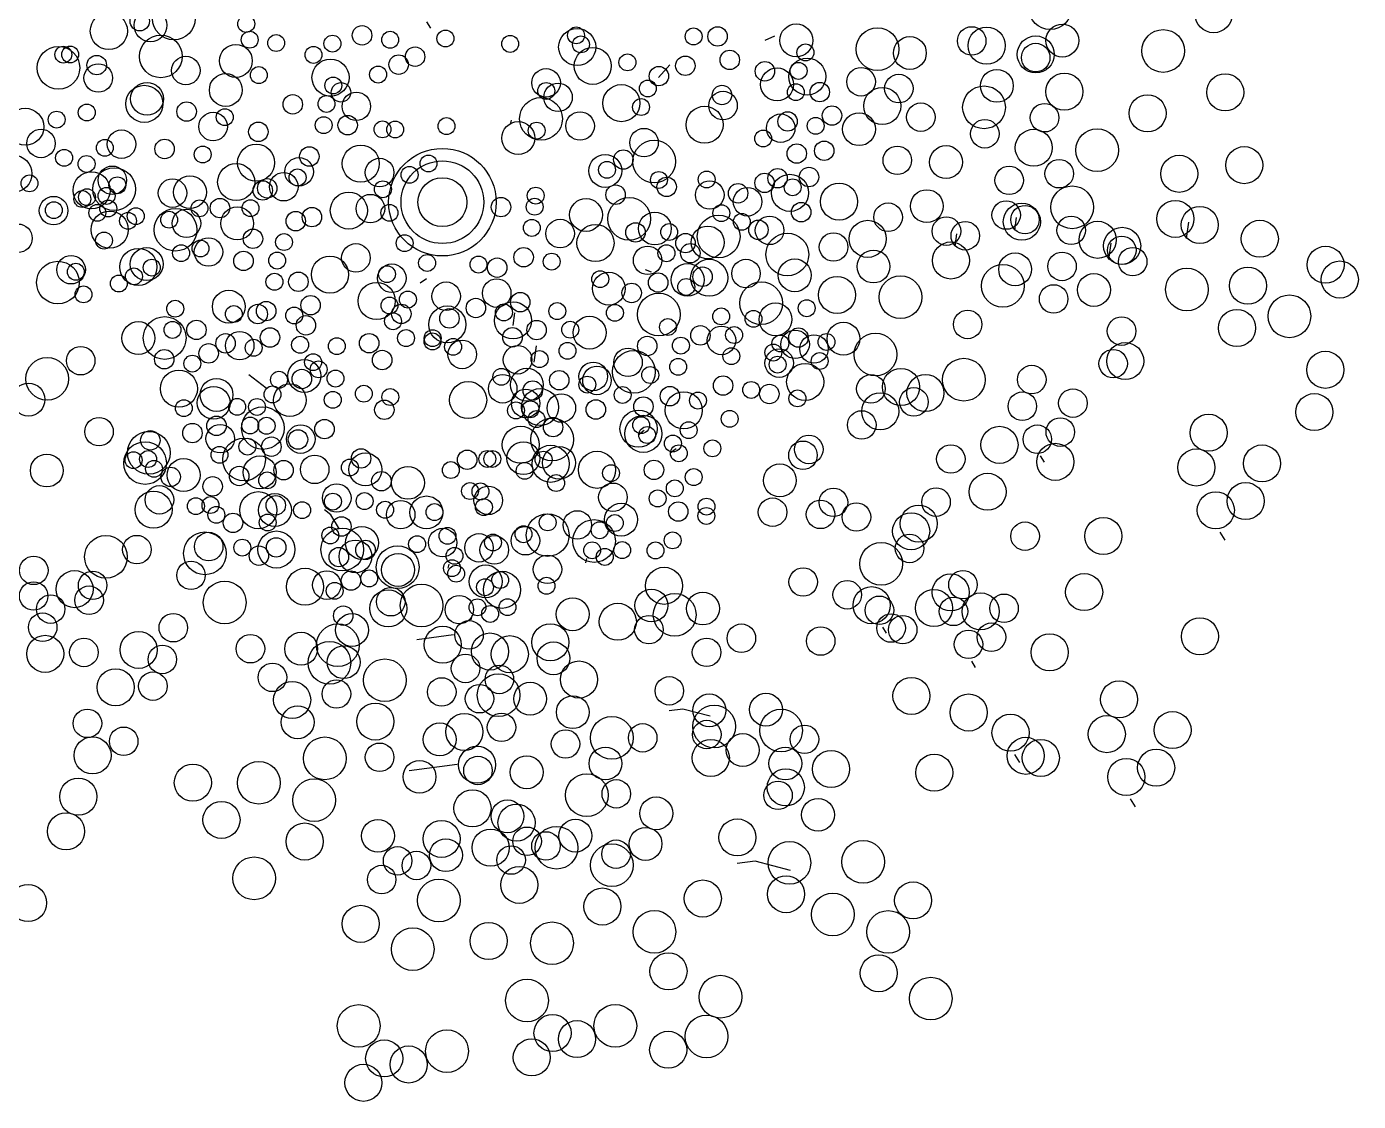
# Model space of a CAD drawing. Header units: millimetres. Extents: x 441156 to 441876, y 4514765 to 4515211.
# Drawn here: x 441563.472 to 441564.579, y 4514833.673 to 4514834.566 of the extents above; entities that cross this region are included whole.
import ezdxf

# ---------------------------------------------------------------- set-up
doc = ezdxf.new("R2010")
doc.units = ezdxf.units.MM
doc.layers.add('01_piscinas', color=254, linetype='Continuous')

msp = doc.modelspace()

# ---------------------------------------------------------------- linework, layer by layer
at = {"layer": '01_piscinas'}
for p, q in [((441563.80478279, 4514834.57021599, 0.00000076), (441563.80798783, 4514834.56497023, 0.00000076)), ((441564.08619839, 4514834.55505335, 0.00000076), (441564.0944137, 4514834.55861492, 0.00000076)), ((441563.99748829, 4514834.52400316, 0.00000076), (441564.0069619, 4514834.53446152, 0.00000076)), ((441564.10649361, 4514834.4953996, 0.00000076), (441564.10803346, 4514834.49479112, 0.00000076)), ((441563.87518907, 4514834.48849409, 0.00000076), (441563.87433522, 4514834.48495822, 0.00000076)), ((441564.29506267, 4514834.40739521, 0.00000076), (441564.29355176, 4514834.39694454, 0.00000076)), ((441564.43819884, 4514834.4035432, 0.00000076), (441564.43623466, 4514834.38995733, 0.00000076)), ((441564.24541472, 4514834.39400865, 0.00000076), (441564.24390381, 4514834.38355797, 0.00000076)), ((441564.3736565, 4514834.38614067, 0.00000076), (441564.37169232, 4514834.37255479, 0.00000076)), ((441563.98659101, 4514834.36440386, 0.00000076), (441563.99151853, 4514834.36245671, 0.00000076)), ((441563.80459858, 4514834.35666015, 0.00000076), (441563.79959378, 4514834.3529197, 0.00000076)), ((441563.87796935, 4514834.32831668, 0.00000076), (441563.87645844, 4514834.31786601, 0.00000076)), ((441563.89597753, 4514834.30074112, 0.00000076), (441563.89401334, 4514834.28715524, 0.00000076)), ((441563.65698629, 4514834.2770001, 0.00000076), (441563.67151201, 4514834.26597767, 0.00000076)), ((441563.985826, 4514834.2304046, 0.00000076), (441563.9808212, 4514834.22666415, 0.00000076)), ((441564.01220005, 4514834.21523261, 0.00000076), (441564.00719524, 4514834.21149215, 0.00000076)), ((441564.31501911, 4514834.20929097, 0.00000076), (441564.31822414, 4514834.20404521, 0.00000076)), ((441564.46414221, 4514834.14600768, 0.00000076), (441564.46830875, 4514834.1391882, 0.00000076)), ((441563.8232387, 4514834.11941879, 0.00000076), (441563.82238486, 4514834.11588293, 0.00000076)), ((441563.93766187, 4514834.12399463, 0.00000076), (441563.93680802, 4514834.12045876, 0.00000076)), ((441563.84236876, 4514834.07659713, 0.00000076), (441563.84151491, 4514834.07306127, 0.00000076)), ((441564.18375041, 4514834.06708592, 0.00000076), (441564.18695544, 4514834.06184017, 0.00000076)), ((441563.79676572, 4514834.05672386, 0.00000076), (441563.82729602, 4514834.06091033, 0.00000076)), ((441564.25778335, 4514834.0387742, 0.00000076), (441564.26098838, 4514834.03352845, 0.00000076)), ((441563.7904128, 4514833.94767044, 0.00000076), (441563.83010219, 4514833.95311285, 0.00000076)), ((441564.2934929, 4514833.96114112, 0.00000076), (441564.29765944, 4514833.95432164, 0.00000076)), ((441564.38973572, 4514833.92433589, 0.00000076), (441564.39390227, 4514833.91751641, 0.00000076))]:
    msp.add_line(p, q, dxfattribs=at)
at = {"layer": '01_piscinas', "elevation": 0.00000076}
for points in [[(441563.73228489, 4514834.14830558), (441563.7253118, 4514834.16026601), (441563.7253118, 4514834.16026601), (441563.71986262, 4514834.16443605)], [(441564.04053963, 4514833.99291518), (441564.01791388, 4514833.9988751), (441564.01791388, 4514833.9988751), (441564.00641881, 4514833.9973465)], [(441564.10731888, 4514833.86471916), (441564.07790542, 4514833.87246705), (441564.07790542, 4514833.87246705), (441564.06296182, 4514833.87047988)]]:
    msp.add_lwpolyline(points, dxfattribs=at)
at = {"layer": '01_piscinas'}
for centre, radius in [((441564.32318488, 4514834.58145676, 0.00000076), 0.01775907), ((441563.59475357, 4514834.57289653, 0.00000076), 0.01775907), ((441564.45916046, 4514834.57651154, 0.00000076), 0.01541533), ((441563.54064625, 4514834.56252853, 0.00000076), 0.01541533), ((441563.56636417, 4514834.57069621, 0.00000076), 0.00808333), ((441563.57526444, 4514834.56730535, 0.00000076), 0.01366082), ((441563.65487277, 4514834.56840375, 0.00000076), 0.00701654), ((441563.65776568, 4514834.55531063, 0.00000076), 0.00701654), ((441563.75115561, 4514834.55893656, 0.00000076), 0.00808333), ((441563.77449139, 4514834.55528046, 0.00000076), 0.00701654), ((441563.82047431, 4514834.55631993, 0.00000076), 0.00701654), ((441563.93000789, 4514834.54920812, 0.00000076), 0.01541533), ((441563.92906924, 4514834.5589156, 0.00000076), 0.00701654), ((441564.0267929, 4514834.55804067, 0.00000076), 0.00701654), ((441564.04671072, 4514834.55802414, 0.00000076), 0.00808333), ((441564.11215976, 4514834.55473741, 0.00000076), 0.01366082), ((441564.17964168, 4514834.5475013, 0.00000076), 0.01775907), ((441564.25799208, 4514834.55427927, 0.00000076), 0.01185795), ((441564.27044521, 4514834.55035529, 0.00000076), 0.01541533), ((441564.33332201, 4514834.55454803, 0.00000076), 0.01366082), ((441564.4172282, 4514834.54593888, 0.00000076), 0.01775907), ((441563.498714, 4514834.53195587, 0.00000076), 0.01775907), ((441563.50283862, 4514834.5429051, 0.00000076), 0.00701654), ((441563.50847051, 4514834.54298966, 0.00000076), 0.00701654), ((441563.58383396, 4514834.54144431, 0.00000076), 0.01775907), ((441563.64625862, 4514834.537667, 0.00000076), 0.01366082), ((441563.67975507, 4514834.55254943, 0.00000076), 0.00701654), ((441563.71076374, 4514834.54265366, 0.00000076), 0.00701654), ((441563.72650332, 4514834.55202523, 0.00000076), 0.00701654), ((441563.79524284, 4514834.54120291, 0.00000076), 0.00808333), ((441563.87426514, 4514834.55179872, 0.00000076), 0.00701654), ((441563.9331368, 4514834.55141121, 0.00000076), 0.00701654), ((441564.11973994, 4514834.54474223, 0.00000076), 0.00701654), ((441564.20659039, 4514834.54425179, 0.00000076), 0.01366082), ((441564.31125255, 4514834.54306361, 0.00000076), 0.01541533), ((441564.31118699, 4514834.54044778, 0.00000076), 0.01185795), ((441563.53057295, 4514834.5342262, 0.00000076), 0.00808333), ((441563.60463761, 4514834.52969162, 0.00000076), 0.01185795), ((441563.72494747, 4514834.52381211, 0.00000076), 0.01541533), ((441563.78160542, 4514834.53459447, 0.00000076), 0.00808333), ((441563.94294992, 4514834.53352964, 0.00000076), 0.01541533), ((441563.9717804, 4514834.53647393, 0.00000076), 0.00701654), ((441564.01992703, 4514834.53365249, 0.00000076), 0.00808333), ((441564.05684504, 4514834.53852221, 0.00000076), 0.00808333), ((441564.12124548, 4514834.52467475, 0.00000076), 0.01541533), ((441563.53185325, 4514834.52347573, 0.00000076), 0.01185795), ((441563.63785892, 4514834.51347299, 0.00000076), 0.01366082), ((441563.66531247, 4514834.52590228, 0.00000076), 0.00701654), ((441563.76449666, 4514834.52630393, 0.00000076), 0.00701654), ((441563.90414656, 4514834.51944515, 0.00000076), 0.01185795), ((441563.99792203, 4514834.5250258, 0.00000076), 0.00808333), ((441564.08606834, 4514834.52905207, 0.00000076), 0.00808333), ((441564.09617255, 4514834.51813221, 0.00000076), 0.01366082), ((441564.11407233, 4514834.52936014, 0.00000076), 0.00701654), ((441564.16602142, 4514834.52032759, 0.00000076), 0.01185795), ((441564.27893141, 4514834.51693035, 0.00000076), 0.01366082), ((441564.33504877, 4514834.51211615, 0.00000076), 0.01541533), ((441563.57013472, 4514834.50198615, 0.00000076), 0.01541533), ((441563.57238202, 4514834.50617419, 0.00000076), 0.01366082), ((441563.72723451, 4514834.51727224, 0.00000076), 0.00701654), ((441563.73363663, 4514834.51152916, 0.00000076), 0.00808333), ((441563.90427696, 4514834.51270202, 0.00000076), 0.00701654), ((441563.91410196, 4514834.50738478, 0.00000076), 0.01185795), ((441563.96674613, 4514834.50258218, 0.00000076), 0.01541533), ((441563.98876538, 4514834.51470391, 0.00000076), 0.00701654), ((441564.05037684, 4514834.50931041, 0.00000076), 0.00808333), ((441564.11177069, 4514834.51174083, 0.00000076), 0.00701654), ((441564.13168851, 4514834.51172431, 0.00000076), 0.00808333), ((441564.19741168, 4514834.5147186, 0.00000076), 0.01185795), ((441564.26822658, 4514834.49908043, 0.00000076), 0.01775907), ((441564.46874451, 4514834.51153775, 0.00000076), 0.01541533), ((441563.6935629, 4514834.50158208, 0.00000076), 0.00808333), ((441563.72156689, 4514834.50189015, 0.00000076), 0.00701654), ((441563.74640777, 4514834.49990976, 0.00000076), 0.01185795), ((441563.89992394, 4514834.48954646, 0.00000076), 0.01775907), ((441563.98309776, 4514834.49932182, 0.00000076), 0.00701654), ((441564.05125239, 4514834.50057333, 0.00000076), 0.01185795), ((441564.18360143, 4514834.50021861, 0.00000076), 0.01541533), ((441564.40420216, 4514834.49413522, 0.00000076), 0.01541533), ((441563.47115319, 4514834.48292137, 0.00000076), 0.01541533), ((441563.49724006, 4514834.48883993, 0.00000076), 0.00701654), ((441563.52230044, 4514834.49475195, 0.00000076), 0.00701654), ((441563.60531112, 4514834.49555129, 0.00000076), 0.00808333), ((441563.62732104, 4514834.48312056, 0.00000076), 0.01185795), ((441563.63700079, 4514834.49090202, 0.00000076), 0.00701654), ((441563.93240674, 4514834.48357904, 0.00000076), 0.01185795), ((441564.03589953, 4514834.48460124, 0.00000076), 0.01541533), ((441564.10490482, 4514834.48735266, 0.00000076), 0.00808333), ((441564.14182283, 4514834.49222237, 0.00000076), 0.00808333), ((441564.16431478, 4514834.48088539, 0.00000076), 0.01366082), ((441564.21571647, 4514834.49091286, 0.00000076), 0.01185795), ((441564.31855934, 4514834.49046794, 0.00000076), 0.01185795), ((441563.66492642, 4514834.47871614, 0.00000076), 0.00808333), ((441563.71926525, 4514834.48427084, 0.00000076), 0.00701654), ((441563.73918307, 4514834.48425431, 0.00000076), 0.00808333), ((441563.76815369, 4514834.48078776, 0.00000076), 0.00701654), ((441563.77866493, 4514834.48064035, 0.00000076), 0.00701654), ((441563.82134801, 4514834.48350199, 0.00000076), 0.00701654), ((441563.88100506, 4514834.47355157, 0.00000076), 0.01366082), ((441563.89630771, 4514834.47970063, 0.00000076), 0.00701654), ((441564.09921851, 4514834.48176091, 0.00000076), 0.01185795), ((441564.1282406, 4514834.48369656, 0.00000076), 0.00701654), ((441564.26891138, 4514834.47708138, 0.00000076), 0.01185795), ((441563.48426622, 4514834.46904931, 0.00000076), 0.01185795), ((441563.5372862, 4514834.46541448, 0.00000076), 0.00701654), ((441563.5511814, 4514834.46845534, 0.00000076), 0.01185795), ((441563.58699862, 4514834.4644983, 0.00000076), 0.00808333), ((441563.98560166, 4514834.46974755, 0.00000076), 0.01185795), ((441563.99396727, 4514834.45402859, 0.00000076), 0.01775907), ((441564.08464165, 4514834.47318365, 0.00000076), 0.00701654), ((441564.30959065, 4514834.46548424, 0.00000076), 0.01541533), ((441564.36226991, 4514834.46356256, 0.00000076), 0.01775907), ((441563.50344955, 4514834.45712891, 0.00000076), 0.00701654), ((441563.6186883, 4514834.45984903, 0.00000076), 0.00701654), ((441563.66308433, 4514834.45305776, 0.00000076), 0.01541533), ((441563.70730231, 4514834.45820823, 0.00000076), 0.00808333), ((441563.75007406, 4514834.45228561, 0.00000076), 0.01541533), ((441563.81794211, 4514834.42023525, 0.00000076), 0.0446896), ((441563.96838721, 4514834.45566566, 0.00000076), 0.00808333), ((441564.11256274, 4514834.46063747, 0.00000076), 0.00808333), ((441564.13535463, 4514834.46301057, 0.00000076), 0.00808333), ((441564.1961333, 4514834.45504216, 0.00000076), 0.01185795), ((441564.2366558, 4514834.45356395, 0.00000076), 0.01366082), ((441564.48456092, 4514834.45103115, 0.00000076), 0.01541533), ((441563.46126039, 4514834.44391085, 0.00000076), 0.01541533), ((441563.52213403, 4514834.45200502, 0.00000076), 0.00701654), ((441563.54357155, 4514834.43844725, 0.00000076), 0.01185795), ((441563.64652597, 4514834.43695741, 0.00000076), 0.01541533), ((441563.69882074, 4514834.44548333, 0.00000076), 0.01185795), ((441563.76573592, 4514834.44488937, 0.00000076), 0.01185795), ((441563.81794211, 4514834.42023525, 0.00000076), 0.03437661), ((441563.79067457, 4514834.44302252, 0.00000076), 0.00701654), ((441563.80641415, 4514834.45239409, 0.00000076), 0.00701654), ((441563.95334608, 4514834.44623012, 0.00000076), 0.01366082), ((441563.95480498, 4514834.44713984, 0.00000076), 0.00701654), ((441564.28913939, 4514834.43838807, 0.00000076), 0.01185795), ((441564.33072581, 4514834.44392441, 0.00000076), 0.01185795), ((441564.43049857, 4514834.44383392, 0.00000076), 0.01541533), ((441563.47468916, 4514834.43589482, 0.00000076), 0.00701654), ((441563.52627833, 4514834.43006803, 0.00000076), 0.01541533), ((441563.54514608, 4514834.43109187, 0.00000076), 0.01775907), ((441563.54774151, 4514834.43430092, 0.00000076), 0.00701654), ((441563.59358536, 4514834.42779893, 0.00000076), 0.01185795), ((441563.60809901, 4514834.4285865, 0.00000076), 0.01366082), ((441563.67234557, 4514834.4317556, 0.00000076), 0.00808333), ((441563.68608354, 4514834.43309845, 0.00000076), 0.01185795), ((441563.6975452, 4514834.44083472, 0.00000076), 0.00701654), ((441563.81794211, 4514834.42023525, 0.00000076), 0.02034119), ((441563.99797794, 4514834.43871533, 0.00000076), 0.00701654), ((441564.00438007, 4514834.43297225, 0.00000076), 0.00808333), ((441564.03763242, 4514834.43908725, 0.00000076), 0.00701654), ((441564.08577905, 4514834.43626582, 0.00000076), 0.00808333), ((441564.09659022, 4514834.44016573, 0.00000076), 0.00808333), ((441564.10692415, 4514834.42801035, 0.00000076), 0.01541533), ((441564.10911483, 4514834.43260972, 0.00000076), 0.00701654), ((441564.12269706, 4514834.44113553, 0.00000076), 0.00808333), ((441563.51861724, 4514834.42288323, 0.00000076), 0.00701654), ((441563.52250048, 4514834.42440559, 0.00000076), 0.00701654), ((441563.53876769, 4514834.42544767, 0.00000076), 0.00701654), ((441563.66859255, 4514834.4300024, 0.00000076), 0.00808333), ((441563.74018126, 4514834.41327509, 0.00000076), 0.01541533), ((441563.76849029, 4514834.43095157, 0.00000076), 0.00701654), ((441563.89552066, 4514834.42567681, 0.00000076), 0.00701654), ((441563.96191901, 4514834.42645385, 0.00000076), 0.00808333), ((441564.04023599, 4514834.42621609, 0.00000076), 0.01185795), ((441564.06377405, 4514834.42763912, 0.00000076), 0.00808333), ((441564.07162625, 4514834.42060711, 0.00000076), 0.01185795), ((441564.1477315, 4514834.42071867, 0.00000076), 0.01541533), ((441564.22066859, 4514834.41695875, 0.00000076), 0.01366082), ((441564.34148653, 4514834.4159758, 0.00000076), 0.01775907), ((441563.49469032, 4514834.41321712, 0.00000076), 0.01185795), ((441563.49488636, 4514834.41357993, 0.00000076), 0.00701654), ((441563.53108048, 4514834.41140792, 0.00000076), 0.00701654), ((441563.54014136, 4514834.41496009, 0.00000076), 0.00701654), ((441563.61600223, 4514834.41512514, 0.00000076), 0.00701654), ((441563.63302222, 4514834.41534628, 0.00000076), 0.00808333), ((441563.65840203, 4514834.41526316, 0.00000076), 0.00701654), ((441563.75812608, 4514834.41488128, 0.00000076), 0.01185795), ((441563.77392133, 4514834.41138419, 0.00000076), 0.00701654), ((441563.86663594, 4514834.4161572, 0.00000076), 0.00808333), ((441563.89463993, 4514834.41646527, 0.00000076), 0.00701654), ((441563.93735886, 4514834.40962493, 0.00000076), 0.01366082), ((441563.97318389, 4514834.40644183, 0.00000076), 0.01775907), ((441564.04983051, 4514834.41114669, 0.00000076), 0.00701654), ((441564.11622886, 4514834.41192373, 0.00000076), 0.00808333), ((441564.18851574, 4514834.40774855, 0.00000076), 0.01185795), ((441564.28663538, 4514834.40956221, 0.00000076), 0.01185795), ((441564.29968782, 4514834.40400255, 0.00000076), 0.01541533), ((441564.30229778, 4514834.40569437, 0.00000076), 0.01185795), ((441564.42724337, 4514834.4063603, 0.00000076), 0.01541533), ((441564.44760448, 4514834.40133211, 0.00000076), 0.01541533), ((441563.54136988, 4514834.39736703, 0.00000076), 0.01541533), ((441563.5566087, 4514834.40469885, 0.00000076), 0.00701654), ((441563.56302878, 4514834.40863845, 0.00000076), 0.00701654), ((441563.59613437, 4514834.39733649, 0.00000076), 0.01775907), ((441563.59082612, 4514834.40566439, 0.00000076), 0.00701654), ((441563.60519424, 4514834.40264431, 0.00000076), 0.01185795), ((441563.64732077, 4514834.40262082, 0.00000076), 0.01366082), ((441563.69602947, 4514834.40446671, 0.00000076), 0.00808333), ((441563.70949376, 4514834.4078168, 0.00000076), 0.00808333), ((441563.89233829, 4514834.39884596, 0.00000076), 0.00701654), ((441563.91583463, 4514834.39413887, 0.00000076), 0.01185795), ((441563.99460643, 4514834.39831475, 0.00000076), 0.01366082), ((441564.04760573, 4514834.39173861, 0.00000076), 0.01775907), ((441564.06684109, 4514834.40394386, 0.00000076), 0.00701654), ((441564.08065853, 4514834.39726761, 0.00000076), 0.00808333), ((441564.08993104, 4514834.39680137, 0.00000076), 0.01185795), ((441564.23698743, 4514834.39617564, 0.00000076), 0.01185795), ((441564.34069469, 4514834.39683762, 0.00000076), 0.01185795), ((441563.4651131, 4514834.39023924, 0.00000076), 0.01185795), ((441563.53664147, 4514834.38833469, 0.00000076), 0.00701654), ((441563.66045913, 4514834.38981059, 0.00000076), 0.00808333), ((441563.94520238, 4514834.38630996, 0.00000076), 0.01541533), ((441563.97848474, 4514834.39510868, 0.00000076), 0.00808333), ((441564.00648872, 4514834.39541675, 0.00000076), 0.00701654), ((441564.02006082, 4514834.38619548, 0.00000076), 0.00808333), ((441564.03852935, 4514834.3867739, 0.00000076), 0.01366082), ((441564.10470552, 4514834.37673549, 0.00000076), 0.01775907), ((441564.14312595, 4514834.38296988, 0.00000076), 0.01185795), ((441564.17152771, 4514834.38977121, 0.00000076), 0.01541533), ((441564.25264983, 4514834.39230781, 0.00000076), 0.01185795), ((441564.36270102, 4514834.38895776, 0.00000076), 0.01541533), ((441564.38306214, 4514834.38392958, 0.00000076), 0.01541533), ((441564.49752047, 4514834.38981833, 0.00000076), 0.01541533), ((441563.60072001, 4514834.37788754, 0.00000076), 0.00701654), ((441563.61688326, 4514834.38173431, 0.00000076), 0.00701654), ((441563.62349903, 4514834.37883857, 0.00000076), 0.01185795), ((441563.68627236, 4514834.38709319, 0.00000076), 0.00701654), ((441563.74604056, 4514834.37394592, 0.00000076), 0.01185795), ((441563.78654055, 4514834.38621592, 0.00000076), 0.00701654), ((441563.98856396, 4514834.37189541, 0.00000076), 0.01185795), ((441564.00418709, 4514834.37779744, 0.00000076), 0.00701654), ((441564.02410491, 4514834.37778092, 0.00000076), 0.00808333), ((441564.2406811, 4514834.37179027, 0.00000076), 0.01541533), ((441564.38273281, 4514834.38021609, 0.00000076), 0.01185795), ((441564.55217001, 4514834.36821034, 0.00000076), 0.01541533), ((441563.50927488, 4514834.36411444, 0.00000076), 0.01185795), ((441563.5651661, 4514834.36641957, 0.00000076), 0.01541533), ((441563.57209734, 4514834.3688111, 0.00000076), 0.01366082), ((441563.57632502, 4514834.36583413, 0.00000076), 0.00701654), ((441563.65260075, 4514834.37140304, 0.00000076), 0.00808333), ((441563.68060474, 4514834.37171111, 0.00000076), 0.00701654), ((441563.72447009, 4514834.36005912, 0.00000076), 0.01541533), ((441563.80520942, 4514834.36970413, 0.00000076), 0.00701654), ((441563.84798208, 4514834.3683575, 0.00000076), 0.00701654), ((441563.86346742, 4514834.36583109, 0.00000076), 0.00808333), ((441563.88547242, 4514834.37445778, 0.00000076), 0.00808333), ((441563.9088082, 4514834.37080169, 0.00000076), 0.00701654), ((441564.03975051, 4514834.35739345, 0.00000076), 0.01541533), ((441564.07034786, 4514834.36093067, 0.00000076), 0.01185795), ((441564.11087037, 4514834.35945246, 0.00000076), 0.01366082), ((441564.17634727, 4514834.36675125, 0.00000076), 0.01366082), ((441564.29409151, 4514834.36443396, 0.00000076), 0.01366082), ((441564.33308485, 4514834.36682952, 0.00000076), 0.01185795), ((441564.39185103, 4514834.37078271, 0.00000076), 0.01185795), ((441563.49834391, 4514834.35338386, 0.00000076), 0.01775907), ((441563.51319778, 4514834.36242699, 0.00000076), 0.00701654), ((441563.56149126, 4514834.35859608, 0.00000076), 0.00701654), ((441563.6783031, 4514834.3540918, 0.00000076), 0.00701654), ((441563.69822092, 4514834.35407527, 0.00000076), 0.00808333), ((441563.77591392, 4514834.35705285, 0.00000076), 0.01185795), ((441563.77188892, 4514834.36040518, 0.00000076), 0.00701654), ((441563.94917459, 4514834.3562307, 0.00000076), 0.00701654), ((441563.95630838, 4514834.34837798, 0.00000076), 0.01366082), ((441563.99732122, 4514834.35340927, 0.00000076), 0.00808333), ((441564.02178527, 4514834.35567678, 0.00000076), 0.01366082), ((441564.03423923, 4514834.35827898, 0.00000076), 0.00808333), ((441564.28386882, 4514834.35070605, 0.00000076), 0.01775907), ((441564.43693633, 4514834.34769358, 0.00000076), 0.01775907), ((441564.48762767, 4514834.35080781, 0.00000076), 0.01541533), ((441564.5640237, 4514834.35594695, 0.00000076), 0.01541533), ((441563.51958663, 4514834.34359079, 0.00000076), 0.00701654), ((441563.54890974, 4514834.35259666, 0.00000076), 0.00701654), ((441563.76330546, 4514834.33809813, 0.00000076), 0.01541533), ((441563.82107037, 4514834.34205659, 0.00000076), 0.01185795), ((441563.86311162, 4514834.34463433, 0.00000076), 0.01185795), ((441563.97531622, 4514834.34478257, 0.00000076), 0.00808333), ((441564.020657, 4514834.34975317, 0.00000076), 0.00701654), ((441564.08293822, 4514834.33630923, 0.00000076), 0.01775907), ((441564.14606959, 4514834.34313929, 0.00000076), 0.01541533), ((441564.19874885, 4514834.34121762, 0.00000076), 0.01775907), ((441564.32607275, 4514834.33978302, 0.00000076), 0.01185795), ((441564.35959544, 4514834.34726528, 0.00000076), 0.01366082), ((441563.64034828, 4514834.33339764, 0.00000076), 0.01366082), ((441563.70835524, 4514834.33457334, 0.00000076), 0.00808333), ((441563.77401744, 4514834.33435658, 0.00000076), 0.00701654), ((441563.78926576, 4514834.33926739, 0.00000076), 0.00701654), ((441563.8457699, 4514834.33227638, 0.00000076), 0.00808333), ((441563.88268792, 4514834.3371461, 0.00000076), 0.00808333), ((441563.99781826, 4514834.3268208, 0.00000076), 0.01775907), ((441564.12081438, 4514834.33207513, 0.00000076), 0.00701654), ((441564.52209144, 4514834.32537429, 0.00000076), 0.01775907), ((441563.5958669, 4514834.33168801, 0.00000076), 0.00701654), ((441563.64456573, 4514834.32725954, 0.00000076), 0.00701654), ((441563.66448354, 4514834.32724301, 0.00000076), 0.00808333), ((441563.67143723, 4514834.32970363, 0.00000076), 0.00808333), ((441563.69477301, 4514834.32604753, 0.00000076), 0.00701654), ((441563.77691035, 4514834.32126347, 0.00000076), 0.00701654), ((441563.78383748, 4514834.32738726, 0.00000076), 0.00808333), ((441563.82200885, 4514834.318603, 0.00000076), 0.01541533), ((441563.8237649, 4514834.32364968, 0.00000076), 0.00808333), ((441563.87666248, 4514834.32195405, 0.00000076), 0.01541533), ((441563.86910568, 4514834.32862028, 0.00000076), 0.00701654), ((441563.91345371, 4514834.3297285, 0.00000076), 0.00701654), ((441563.96137268, 4514834.32829014, 0.00000076), 0.00701654), ((441564.04966128, 4514834.32530044, 0.00000076), 0.00701654), ((441564.07661309, 4514834.32325061, 0.00000076), 0.00701654), ((441564.09488316, 4514834.32284726, 0.00000076), 0.01366082), ((441564.25462639, 4514834.31862151, 0.00000076), 0.01185795), ((441564.47851194, 4514834.31564735, 0.00000076), 0.01541533), ((441563.56520149, 4514834.30726518, 0.00000076), 0.01366082), ((441563.58707013, 4514834.30734636, 0.00000076), 0.01775907), ((441563.59356526, 4514834.3140687, 0.00000076), 0.00701654), ((441563.61348308, 4514834.31405217, 0.00000076), 0.00808333), ((441563.70447994, 4514834.31788276, 0.00000076), 0.00808333), ((441563.89623678, 4514834.3139397, 0.00000076), 0.00808333), ((441563.92424076, 4514834.31424777, 0.00000076), 0.00701654), ((441563.94032116, 4514834.31177278, 0.00000076), 0.01366082), ((441564.00545999, 4514834.31647592, 0.00000076), 0.00701654), ((441564.03244435, 4514834.30951164, 0.00000076), 0.00808333), ((441564.049963, 4514834.30528838, 0.00000076), 0.01185795), ((441564.06044833, 4514834.30981972, 0.00000076), 0.00701654), ((441564.15135456, 4514834.30673011, 0.00000076), 0.01366082), ((441564.38260157, 4514834.31305564, 0.00000076), 0.01185795), ((441563.63769985, 4514834.30287137, 0.00000076), 0.00808333), ((441563.64944996, 4514834.30097626, 0.00000076), 0.01185795), ((441563.66103564, 4514834.29921527, 0.00000076), 0.00701654), ((441563.67461787, 4514834.30774108, 0.00000076), 0.00808333), ((441563.69965013, 4514834.30173369, 0.00000076), 0.00701654), ((441563.73018229, 4514834.30057152, 0.00000076), 0.00701654), ((441563.7570538, 4514834.30301561, 0.00000076), 0.00808333), ((441563.78772544, 4514834.30725107, 0.00000076), 0.00701654), ((441563.80971483, 4514834.30448987, 0.00000076), 0.00701654), ((441563.80982136, 4514834.30715725, 0.00000076), 0.00701654), ((441563.82683194, 4514834.29995442, 0.00000076), 0.00701654), ((441563.87621972, 4514834.30793429, 0.00000076), 0.00808333), ((441563.98824305, 4514834.30068712, 0.00000076), 0.00808333), ((441564.01624704, 4514834.3009952, 0.00000076), 0.00701654), ((441564.09894518, 4514834.30280182, 0.00000076), 0.00701654), ((441564.111202, 4514834.30206415, 0.00000076), 0.01185795), ((441564.11394851, 4514834.30768696, 0.00000076), 0.00808333), ((441564.1268644, 4514834.29819631, 0.00000076), 0.01185795), ((441564.13728429, 4514834.30403086, 0.00000076), 0.00701654), ((441564.17796547, 4514834.29363086, 0.00000076), 0.01775907), ((441563.51726781, 4514834.28845601, 0.00000076), 0.01185795), ((441563.58669939, 4514834.28968052, 0.00000076), 0.00808333), ((441563.6236174, 4514834.29455024, 0.00000076), 0.00808333), ((441563.76786889, 4514834.28900321, 0.00000076), 0.00808333), ((441563.83440563, 4514834.29370365, 0.00000076), 0.01185795), ((441563.880431, 4514834.28920928, 0.00000076), 0.01185795), ((441563.89873687, 4514834.28981366, 0.00000076), 0.00701654), ((441563.92193913, 4514834.29662846, 0.00000076), 0.00701654), ((441563.97703488, 4514834.27923404, 0.00000076), 0.01775907), ((441563.9723024, 4514834.28712184, 0.00000076), 0.01185795), ((441564.0581467, 4514834.29220041, 0.00000076), 0.00701654), ((441564.093083, 4514834.29520634, 0.00000076), 0.00701654), ((441564.09792912, 4514834.28647596, 0.00000076), 0.01185795), ((441564.13157985, 4514834.28818844, 0.00000076), 0.00701654), ((441564.37558947, 4514834.28600914, 0.00000076), 0.01185795), ((441564.38563168, 4514834.28813739, 0.00000076), 0.01541533), ((441564.55199941, 4514834.28090176, 0.00000076), 0.01541533), ((441563.4893793, 4514834.27337416, 0.00000076), 0.01775907), ((441563.61003517, 4514834.28602442, 0.00000076), 0.00701654), ((441563.70318538, 4514834.27579816, 0.00000076), 0.01366082), ((441563.71044704, 4514834.28728808, 0.00000076), 0.00701654), ((441563.71504765, 4514834.2812667, 0.00000076), 0.00701654), ((441563.94336712, 4514834.27540148, 0.00000076), 0.01185795), ((441563.94642737, 4514834.27208662, 0.00000076), 0.01185795), ((441563.99074315, 4514834.27656108, 0.00000076), 0.00701654), ((441564.01394541, 4514834.28337588, 0.00000076), 0.00701654), ((441564.09664355, 4514834.28518251, 0.00000076), 0.00701654), ((441564.11956926, 4514834.27080431, 0.00000076), 0.01541533), ((441564.2513783, 4514834.27267857, 0.00000076), 0.01775907), ((441564.30793944, 4514834.27280353, 0.00000076), 0.01185795), ((441563.59890232, 4514834.26519857, 0.00000076), 0.01541533), ((441563.63018578, 4514834.26001279, 0.00000076), 0.01366082), ((441563.68209994, 4514834.27261826, 0.00000076), 0.00701654), ((441563.70108835, 4514834.27328532, 0.00000076), 0.00808333), ((441563.72909233, 4514834.27359339, 0.00000076), 0.00701654), ((441563.86807757, 4514834.2651189, 0.00000076), 0.01185795), ((441563.86692663, 4514834.27506172, 0.00000076), 0.00701654), ((441563.88814104, 4514834.26852554, 0.00000076), 0.01366082), ((441563.91507326, 4514834.27224029, 0.00000076), 0.00808333), ((441563.93840904, 4514834.26858419, 0.00000076), 0.00701654), ((441564.05128083, 4514834.26781223, 0.00000076), 0.00808333), ((441564.17420124, 4514834.26506149, 0.00000076), 0.01185795), ((441564.19917996, 4514834.26661282, 0.00000076), 0.01541533), ((441564.21954108, 4514834.26158463, 0.00000076), 0.01541533), ((441563.4738424, 4514834.25614244, 0.00000076), 0.01366082), ((441563.62779597, 4514834.25343281, 0.00000076), 0.01366082), ((441563.67670967, 4514834.26045582, 0.00000076), 0.00701654), ((441563.69109879, 4514834.25570479, 0.00000076), 0.01366082), ((441563.7267907, 4514834.25597408, 0.00000076), 0.00701654), ((441563.75262349, 4514834.26104144, 0.00000076), 0.00701654), ((441563.77461287, 4514834.25828023, 0.00000076), 0.00701654), ((441563.83934468, 4514834.25574417, 0.00000076), 0.01541533), ((441563.88718103, 4514834.25292955, 0.00000076), 0.01185795), ((441563.89917767, 4514834.24990149, 0.00000076), 0.01541533), ((441563.89306825, 4514834.26361359, 0.00000076), 0.00808333), ((441563.96776797, 4514834.25996037, 0.00000076), 0.00701654), ((441564.00707953, 4514834.25898771, 0.00000076), 0.00808333), ((441564.01861049, 4514834.24718782, 0.00000076), 0.01541533), ((441564.03041531, 4514834.25533161, 0.00000076), 0.00701654), ((441564.07461661, 4514834.26415613, 0.00000076), 0.00701654), ((441564.08977767, 4514834.26079434, 0.00000076), 0.00808333), ((441564.11311346, 4514834.25713824, 0.00000076), 0.00701654), ((441564.18192522, 4514834.24634817, 0.00000076), 0.01541533), ((441564.20990554, 4514834.2541993, 0.00000076), 0.01185795), ((441564.30007376, 4514834.2505991, 0.00000076), 0.01185795), ((441564.34211501, 4514834.25317683, 0.00000076), 0.01185795), ((441563.60301981, 4514834.24900188, 0.00000076), 0.00701654), ((441563.64736784, 4514834.2501101, 0.00000076), 0.00701654), ((441563.66382251, 4514834.25001146, 0.00000076), 0.00701654), ((441563.76968495, 4514834.2476633, 0.00000076), 0.00808333), ((441563.87912472, 4514834.24712116, 0.00000076), 0.00701654), ((441563.89120038, 4514834.2480899, 0.00000076), 0.00701654), ((441563.91685014, 4514834.24910874, 0.00000076), 0.01185795), ((441563.94552307, 4514834.2478982, 0.00000076), 0.00808333), ((441563.98507453, 4514834.25036101, 0.00000076), 0.00808333), ((441564.54288368, 4514834.24574131, 0.00000076), 0.01541533), ((441563.53249283, 4514834.22946374, 0.00000076), 0.01185795), ((441563.6301509, 4514834.2343213, 0.00000076), 0.00808333), ((441563.66875836, 4514834.23246703, 0.00000076), 0.01775907), ((441563.65815489, 4514834.23462938, 0.00000076), 0.00701654), ((441563.67177819, 4514834.23440734, 0.00000076), 0.00701654), ((441563.71992482, 4514834.23158591, 0.00000076), 0.00808333), ((441563.8961353, 4514834.23991833, 0.00000076), 0.00701654), ((441563.90920072, 4514834.22301263, 0.00000076), 0.01775907), ((441563.90995274, 4514834.23324208, 0.00000076), 0.00808333), ((441563.98099463, 4514834.23195135, 0.00000076), 0.01541533), ((441563.98497294, 4514834.22764203, 0.00000076), 0.01541533), ((441563.98320665, 4514834.23483732, 0.00000076), 0.00701654), ((441564.05678936, 4514834.24015961, 0.00000076), 0.00701654), ((441564.1665914, 4514834.2350534, 0.00000076), 0.01185795), ((441564.3316136, 4514834.22913224, 0.00000076), 0.01185795), ((441564.45493864, 4514834.22857401, 0.00000076), 0.01541533), ((441563.57385888, 4514834.21194606, 0.00000076), 0.01775907), ((441563.57514829, 4514834.22223779, 0.00000076), 0.00808333), ((441563.61013384, 4514834.2283159, 0.00000076), 0.00808333), ((441563.63323174, 4514834.22364149, 0.00000076), 0.01185795), ((441563.70020048, 4514834.22328341, 0.00000076), 0.01185795), ((441563.69791982, 4514834.22295921, 0.00000076), 0.00808333), ((441563.8831182, 4514834.21858399, 0.00000076), 0.01541533), ((441563.98814157, 4514834.22666575, 0.00000076), 0.00701654), ((441564.02268932, 4514834.23067856, 0.00000076), 0.00701654), ((441564.28107898, 4514834.21850936, 0.00000076), 0.01541533), ((441564.3125413, 4514834.22319302, 0.00000076), 0.01185795), ((441563.57075213, 4514834.20339208, 0.00000076), 0.01775907), ((441563.632651, 4514834.21019526, 0.00000076), 0.00701654), ((441563.65304579, 4514834.20634566, 0.00000076), 0.01775907), ((441563.65585326, 4514834.21701007, 0.00000076), 0.00701654), ((441563.67577107, 4514834.21699354, 0.00000076), 0.00808333), ((441563.88525863, 4514834.20739438, 0.00000076), 0.01366082), ((441563.90795271, 4514834.20273784, 0.00000076), 0.01541533), ((441563.91492774, 4514834.20357357, 0.00000076), 0.01366082), ((441564.0095807, 4514834.21966532, 0.00000076), 0.00701654), ((441564.01451562, 4514834.21149375, 0.00000076), 0.00701654), ((441564.04240578, 4514834.21559497, 0.00000076), 0.00701654), ((441564.11771017, 4514834.20982327, 0.00000076), 0.01185795), ((441564.12257948, 4514834.21470987, 0.00000076), 0.01185795), ((441564.24062434, 4514834.20674168, 0.00000076), 0.01185795), ((441564.32749457, 4514834.20438852, 0.00000076), 0.01541533), ((441564.49936687, 4514834.2030593, 0.00000076), 0.01541533), ((441563.48906742, 4514834.19715017, 0.00000076), 0.01366082), ((441563.56120476, 4514834.20574535, 0.00000076), 0.00701654), ((441563.57328041, 4514834.20671409, 0.00000076), 0.00701654), ((441563.60280327, 4514834.19341167, 0.00000076), 0.01366082), ((441563.66610609, 4514834.19568365, 0.00000076), 0.01366082), ((441563.71180936, 4514834.1981288, 0.00000076), 0.01185795), ((441563.74107788, 4514834.1997202, 0.00000076), 0.00701654), ((441563.75393589, 4514834.19810531, 0.00000076), 0.01366082), ((441563.75037464, 4514834.20724382, 0.00000076), 0.00808333), ((441563.83856074, 4514834.20608952, 0.00000076), 0.00808333), ((441563.85532926, 4514834.20677266, 0.00000076), 0.00701654), ((441563.8594112, 4514834.2067799, 0.00000076), 0.00701654), ((441563.90207752, 4514834.20624846, 0.00000076), 0.00701654), ((441563.94652255, 4514834.19777079, 0.00000076), 0.01541533), ((441564.44471325, 4514834.19970825, 0.00000076), 0.01541533), ((441563.57821534, 4514834.19854252, 0.00000076), 0.00701654), ((441563.59203277, 4514834.19186627, 0.00000076), 0.00808333), ((441563.64898738, 4514834.19262189, 0.00000076), 0.00808333), ((441563.67232317, 4514834.18896579, 0.00000076), 0.00701654), ((441563.6859054, 4514834.19749161, 0.00000076), 0.00808333), ((441563.76721951, 4514834.18827207, 0.00000076), 0.00808333), ((441563.78935153, 4514834.18691092, 0.00000076), 0.01366082), ((441563.82497851, 4514834.19756371, 0.00000076), 0.00701654), ((441563.88633793, 4514834.19687689, 0.00000076), 0.00701654), ((441563.95813777, 4514834.19500792, 0.00000076), 0.00701654), ((441563.99381844, 4514834.19766369, 0.00000076), 0.00808333), ((441564.02687541, 4514834.19172251, 0.00000076), 0.00701654), ((441564.09848797, 4514834.18896834, 0.00000076), 0.01366082), ((441563.58272847, 4514834.17280835, 0.00000076), 0.01185795), ((441563.62698238, 4514834.1839952, 0.00000076), 0.00808333), ((441563.73011414, 4514834.17432306, 0.00000076), 0.01185795), ((441563.84088666, 4514834.18012552, 0.00000076), 0.00701654), ((441563.84957701, 4514834.17980532, 0.00000076), 0.00701654), ((441563.85606761, 4514834.17236195, 0.00000076), 0.01185795), ((441563.91247161, 4514834.18676475, 0.00000076), 0.00701654), ((441563.95970115, 4514834.17491842, 0.00000076), 0.01185795), ((441564.01113582, 4514834.18235094, 0.00000076), 0.00701654), ((441564.27118619, 4514834.17949885, 0.00000076), 0.01541533), ((441564.48571505, 4514834.17180133, 0.00000076), 0.01541533), ((441563.57781863, 4514834.16466337, 0.00000076), 0.01541533), ((441563.61303885, 4514834.16750276, 0.00000076), 0.00701654), ((441563.6251145, 4514834.1684715, 0.00000076), 0.00701654), ((441563.66487798, 4514834.16419786, 0.00000076), 0.01541533), ((441563.67871246, 4514834.16429559, 0.00000076), 0.01366082), ((441563.6794372, 4514834.1682798, 0.00000076), 0.00808333), ((441563.72693262, 4514834.17133155, 0.00000076), 0.00701654), ((441563.75327598, 4514834.17177963, 0.00000076), 0.00701654), ((441563.80466593, 4514834.16233447, 0.00000076), 0.01366082), ((441563.85246993, 4514834.16671221, 0.00000076), 0.00701654), ((441563.99688549, 4514834.17396842, 0.00000076), 0.00701654), ((441564.03750987, 4514834.16717895, 0.00000076), 0.00701654), ((441564.0924455, 4514834.16254899, 0.00000076), 0.01185795), ((441564.14306242, 4514834.17072302, 0.00000076), 0.01185795), ((441564.22834456, 4514834.17090525, 0.00000076), 0.01185795), ((441564.46092105, 4514834.16408035, 0.00000076), 0.01541533), ((441563.63004943, 4514834.16029993, 0.00000076), 0.00701654), ((441563.70131472, 4514834.16425449, 0.00000076), 0.00701654), ((441563.77028655, 4514834.1645768, 0.00000076), 0.00701654), ((441563.78330906, 4514834.16049157, 0.00000076), 0.01185795), ((441563.81134087, 4514834.16263177, 0.00000076), 0.00701654), ((441563.93012393, 4514834.15194054, 0.00000076), 0.01185795), ((441563.96649958, 4514834.15634215, 0.00000076), 0.01366082), ((441564.01404222, 4514834.16307294, 0.00000076), 0.00808333), ((441564.037378, 4514834.15941684, 0.00000076), 0.00701654), ((441564.13229473, 4514834.16072059, 0.00000076), 0.01185795), ((441564.16216589, 4514834.15853367, 0.00000076), 0.01185795), ((441564.20764058, 4514834.14669967, 0.00000076), 0.01541533), ((441564.21397069, 4514834.15305226, 0.00000076), 0.01541533), ((441563.64386686, 4514834.15362368, 0.00000076), 0.00808333), ((441563.67265102, 4514834.15395634, 0.00000076), 0.00701654), ((441563.73404665, 4514834.15064556, 0.00000076), 0.00808333), ((441563.88533585, 4514834.14419898, 0.00000076), 0.00701654), ((441563.90545358, 4514834.14354212, 0.00000076), 0.01775907), ((441563.90546798, 4514834.15405524, 0.00000076), 0.00701654), ((441563.94402343, 4514834.13857507, 0.00000076), 0.01775907), ((441563.94869222, 4514834.14753144, 0.00000076), 0.00701654), ((441563.96127375, 4514834.15353086, 0.00000076), 0.00701654), ((441564.30237751, 4514834.14259353, 0.00000076), 0.01185795), ((441564.36742901, 4514834.14269361, 0.00000076), 0.01541533), ((441563.53826162, 4514834.1253646, 0.00000076), 0.01775907), ((441563.56394845, 4514834.13141694, 0.00000076), 0.01185795), ((441563.62055528, 4514834.12831818, 0.00000076), 0.01775907), ((441563.62368369, 4514834.13395879, 0.00000076), 0.01185795), ((441563.65158792, 4514834.13304723, 0.00000076), 0.00701654), ((441563.67996954, 4514834.13149687, 0.00000076), 0.01541533), ((441563.67976505, 4514834.13327035, 0.00000076), 0.00808333), ((441563.73473403, 4514834.13146633, 0.00000076), 0.01775907), ((441563.72474989, 4514834.14312194, 0.00000076), 0.00701654), ((441563.75105348, 4514834.13697415, 0.00000076), 0.01366082), ((441563.79689827, 4514834.13598462, 0.00000076), 0.00701654), ((441563.81819255, 4514834.13726449, 0.00000076), 0.01185795), ((441563.82221741, 4514834.14287974, 0.00000076), 0.00701654), ((441563.84835763, 4514834.13290426, 0.00000076), 0.01185795), ((441563.86105102, 4514834.13120642, 0.00000076), 0.01185795), ((441563.86001671, 4514834.13730386, 0.00000076), 0.00701654), ((441563.88700424, 4514834.13882028, 0.00000076), 0.01185795), ((441564.0093546, 4514834.1391335, 0.00000076), 0.00701654), ((441564.20632767, 4514834.13240887, 0.00000076), 0.01185795), ((441563.66540535, 4514834.12637099, 0.00000076), 0.00808333), ((441563.73185294, 4514834.12519933, 0.00000076), 0.00808333), ((441563.74568421, 4514834.12572396, 0.00000076), 0.01366082), ((441563.75400169, 4514834.131165, 0.00000076), 0.00808333), ((441563.78077436, 4514834.11691362, 0.00000076), 0.01775907), ((441563.82801868, 4514834.12627223, 0.00000076), 0.00701654), ((441563.94244184, 4514834.13084807, 0.00000076), 0.00701654), ((441563.95290682, 4514834.1253531, 0.00000076), 0.00701654), ((441563.96736109, 4514834.13101965, 0.00000076), 0.00701654), ((441563.99510426, 4514834.13075097, 0.00000076), 0.00701654), ((441564.18265172, 4514834.11958827, 0.00000076), 0.01775907), ((441563.47824094, 4514834.11415132, 0.00000076), 0.01185795), ((441563.60896537, 4514834.11004661, 0.00000076), 0.01185795), ((441563.78109985, 4514834.11452957, 0.00000076), 0.01366082), ((441563.82591446, 4514834.11602931, 0.00000076), 0.00701654), ((441563.8293766, 4514834.11142669, 0.00000076), 0.00701654), ((441563.85390734, 4514834.10498707, 0.00000076), 0.01366082), ((441563.90530903, 4514834.11501454, 0.00000076), 0.01185795), ((441563.51216438, 4514834.09858028, 0.00000076), 0.01541533), ((441563.5271763, 4514834.10175286, 0.00000076), 0.01185795), ((441563.70376575, 4514834.10054941, 0.00000076), 0.01541533), ((441563.72186246, 4514834.10194171, 0.00000076), 0.01185795), ((441563.74198726, 4514834.1056974, 0.00000076), 0.00808333), ((441563.75706873, 4514834.10746974, 0.00000076), 0.00701654), ((441563.85339911, 4514834.10013395, 0.00000076), 0.00701654), ((441563.86750526, 4514834.09799996, 0.00000076), 0.01541533), ((441563.86598064, 4514834.10613337, 0.00000076), 0.00701654), ((441563.90446591, 4514834.10137732, 0.00000076), 0.00701654), ((441564.00222887, 4514834.10132337, 0.00000076), 0.01541533), ((441564.11789242, 4514834.10450784, 0.00000076), 0.01185795), ((441564.24059852, 4514834.09586935, 0.00000076), 0.01541533), ((441564.25070368, 4514834.10228676, 0.00000076), 0.01185795), ((441564.3514653, 4514834.09610625, 0.00000076), 0.01541533), ((441563.47809686, 4514834.09284779, 0.00000076), 0.01185795), ((441563.52421211, 4514834.08937293, 0.00000076), 0.01185795), ((441563.63694356, 4514834.08751369, 0.00000076), 0.01775907), ((441563.72840503, 4514834.09717158, 0.00000076), 0.00701654), ((441563.77291914, 4514834.08256847, 0.00000076), 0.01541533), ((441563.77505738, 4514834.08811023, 0.00000076), 0.01185795), ((441563.80068307, 4514834.08496424, 0.00000076), 0.01775907), ((441563.99172526, 4514834.08496443, 0.00000076), 0.01366082), ((441564.0345265, 4514834.08242278, 0.00000076), 0.01366082), ((441564.15449387, 4514834.09390154, 0.00000076), 0.01185795), ((441564.17479651, 4514834.08524312, 0.00000076), 0.01541533), ((441564.22660051, 4514834.0828662, 0.00000076), 0.01541533), ((441564.26543302, 4514834.0800232, 0.00000076), 0.01541533), ((441563.49227117, 4514834.08195658, 0.00000076), 0.01185795), ((441563.73551906, 4514834.07648559, 0.00000076), 0.00808333), ((441563.83201313, 4514834.08149858, 0.00000076), 0.01185795), ((441563.84714873, 4514834.08345057, 0.00000076), 0.00701654), ((441563.85761371, 4514834.07795561, 0.00000076), 0.00701654), ((441563.87206798, 4514834.08362216, 0.00000076), 0.00701654), ((441563.92624836, 4514834.07766563, 0.00000076), 0.01366082), ((441563.96377848, 4514834.07145213, 0.00000076), 0.01541533), ((441564.01106683, 4514834.07717422, 0.00000076), 0.01775907), ((441564.18127259, 4514834.08098797, 0.00000076), 0.01185795), ((441564.242838, 4514834.08008233, 0.00000076), 0.01185795), ((441564.28487925, 4514834.08266006, 0.00000076), 0.01185795), ((441563.4856882, 4514834.06688385, 0.00000076), 0.01185795), ((441563.59421706, 4514834.06649039, 0.00000076), 0.01185795), ((441563.7428018, 4514834.0645928, 0.00000076), 0.01366082), ((441563.98960634, 4514834.0648639, 0.00000076), 0.01185795), ((441564.19099843, 4514834.06623301, 0.00000076), 0.01185795), ((441564.2006359, 4514834.06487012, 0.00000076), 0.01185795), ((441564.44770812, 4514834.05930102, 0.00000076), 0.01541533), ((441563.56540617, 4514834.04807585, 0.00000076), 0.01541533), ((441563.70050132, 4514834.04901467, 0.00000076), 0.01366082), ((441563.73098689, 4514834.05199582, 0.00000076), 0.01775907), ((441563.81826768, 4514834.05237326, 0.00000076), 0.01541533), ((441563.84010595, 4514834.06052291, 0.00000076), 0.01185795), ((441563.85748229, 4514834.04670496, 0.00000076), 0.01541533), ((441563.90772288, 4514834.05439579, 0.00000076), 0.01541533), ((441564.06650774, 4514834.05777184, 0.00000076), 0.01185795), ((441564.13247697, 4514834.05540517, 0.00000076), 0.01185795), ((441564.25530554, 4514834.05267625, 0.00000076), 0.01185795), ((441564.27437784, 4514834.05861547, 0.00000076), 0.01185795), ((441563.48775035, 4514834.04477144, 0.00000076), 0.01541533), ((441563.51990641, 4514834.04595654, 0.00000076), 0.01185795), ((441563.58514012, 4514834.04011435, 0.00000076), 0.01185795), ((441563.65837478, 4514834.04903816, 0.00000076), 0.01185795), ((441563.72400684, 4514834.03737058, 0.00000076), 0.01775907), ((441563.73591696, 4514834.03782029, 0.00000076), 0.01366082), ((441563.8739837, 4514834.04449777, 0.00000076), 0.01541533), ((441563.91026115, 4514834.04106043, 0.00000076), 0.01366082), ((441564.03757246, 4514834.04605148, 0.00000076), 0.01185795), ((441564.32284333, 4514834.04606096, 0.00000076), 0.01541533), ((441563.77004717, 4514834.02281787, 0.00000076), 0.01775907), ((441563.83718678, 4514834.03264151, 0.00000076), 0.01185795), ((441563.54627235, 4514834.01699002, 0.00000076), 0.01541533), ((441563.57727443, 4514834.01790992, 0.00000076), 0.01185795), ((441563.67667957, 4514834.02523243, 0.00000076), 0.01185795), ((441563.86534099, 4514834.02350155, 0.00000076), 0.01185795), ((441563.9315191, 4514834.02344833, 0.00000076), 0.01541533), ((441563.69303857, 4514834.00645365, 0.00000076), 0.01541533), ((441563.72987448, 4514834.01140094, 0.00000076), 0.01185795), ((441563.8174054, 4514834.01309588, 0.00000076), 0.01185795), ((441563.84879567, 4514834.00748689, 0.00000076), 0.01185795), ((441563.86469691, 4514834.01041262, 0.00000076), 0.01775907), ((441563.8909222, 4514834.0074634, 0.00000076), 0.01366082), ((441564.00662734, 4514834.01403543, 0.00000076), 0.01185795), ((441564.20787751, 4514834.00978962, 0.00000076), 0.01541533), ((441564.38053215, 4514834.00690221, 0.00000076), 0.01541533), ((441563.92633784, 4514833.99626901, 0.00000076), 0.01366082), ((441564.03984866, 4514833.99781679, 0.00000076), 0.01366082), ((441564.0869746, 4514833.99838381, 0.00000076), 0.01366082), ((441564.2554594, 4514833.99600143, 0.00000076), 0.01541533), ((441563.52285093, 4514833.98698111, 0.00000076), 0.01185795), ((441563.6976189, 4514833.98788351, 0.00000076), 0.01366082), ((441563.76219196, 4514833.98847272, 0.00000076), 0.01541533), ((441564.0438602, 4514833.98438318, 0.00000076), 0.01775907), ((441564.09950182, 4514833.98107904, 0.00000076), 0.01775907), ((441564.42496039, 4514833.9813875, 0.00000076), 0.01541533), ((441563.81569876, 4514833.97365368, 0.00000076), 0.01366082), ((441563.83623444, 4514833.97987758, 0.00000076), 0.01541533), ((441563.86710045, 4514833.98368115, 0.00000076), 0.01185795), ((441563.95874024, 4514833.97489474, 0.00000076), 0.01775907), ((441563.98447084, 4514833.97496461, 0.00000076), 0.01185795), ((441564.03772974, 4514833.97771627, 0.00000076), 0.01185795), ((441564.11895584, 4514833.97373286, 0.00000076), 0.01185795), ((441564.29027174, 4514833.97921379, 0.00000076), 0.01541533), ((441564.37030676, 4514833.97803646, 0.00000076), 0.01541533), ((441563.52709955, 4514833.96036693, 0.00000076), 0.01541533), ((441563.55299513, 4514833.9721064, 0.00000076), 0.01185795), ((441563.7202597, 4514833.95790006, 0.00000076), 0.01775907), ((441563.92029537, 4514833.96984967, 0.00000076), 0.01185795), ((441564.04110561, 4514833.9582525, 0.00000076), 0.01541533), ((441564.06763565, 4514833.96478678, 0.00000076), 0.01366082), ((441564.30291532, 4514833.96003234, 0.00000076), 0.01541533), ((441564.31544403, 4514833.95826058, 0.00000076), 0.01541533), ((441563.76573337, 4514833.95877519, 0.00000076), 0.01185795), ((441563.8467551, 4514833.95260921, 0.00000076), 0.01541533), ((441563.95351668, 4514833.95363104, 0.00000076), 0.01366082), ((441564.10305129, 4514833.95359239, 0.00000076), 0.01366082), ((441564.14107743, 4514833.94903282, 0.00000076), 0.01541533), ((441564.41130856, 4514833.95012954, 0.00000076), 0.01541533), ((441563.61050459, 4514833.93767904, 0.00000076), 0.01541533), ((441563.66526908, 4514833.9376485, 0.00000076), 0.01775907), ((441563.79895469, 4514833.94255656, 0.00000076), 0.01366082), ((441563.84751728, 4514833.94781045, 0.00000076), 0.01185795), ((441563.88803978, 4514833.94633224, 0.00000076), 0.01366082), ((441564.22683743, 4514833.94595614, 0.00000076), 0.01541533), ((441564.38651456, 4514833.94240855, 0.00000076), 0.01541533), ((441563.51529952, 4514833.92607808, 0.00000076), 0.01541533), ((441563.71130941, 4514833.9230958, 0.00000076), 0.01775907), ((441563.93795686, 4514833.92730799, 0.00000076), 0.01775907), ((441564.10346157, 4514833.93379635, 0.00000076), 0.01541533), ((441563.84296018, 4514833.91636338, 0.00000076), 0.01541533), ((441563.96252382, 4514833.92840478, 0.00000076), 0.01185795), ((441564.09700882, 4514833.92717304, 0.00000076), 0.01185795), ((441563.63430081, 4514833.90673158, 0.00000076), 0.01541533), ((441563.87205257, 4514833.90972704, 0.00000076), 0.01366082), ((441563.87956065, 4514833.90448144, 0.00000076), 0.01541533), ((441563.99574513, 4514833.91218615, 0.00000076), 0.01366082), ((441564.13023014, 4514833.91095441, 0.00000076), 0.01366082), ((441563.50507413, 4514833.89721232, 0.00000076), 0.01541533), ((441563.76441, 4514833.89348506, 0.00000076), 0.01366082), ((441563.92852398, 4514833.8936099, 0.00000076), 0.01366082), ((441564.06323291, 4514833.89217548, 0.00000076), 0.01541533), ((441563.7034542, 4514833.88875065, 0.00000076), 0.01541533), ((441563.81724439, 4514833.89095407, 0.00000076), 0.01541533), ((441563.85805173, 4514833.88366239, 0.00000076), 0.01541533), ((441563.88837141, 4514833.88894393, 0.00000076), 0.01185795), ((441563.90403381, 4514833.8850761, 0.00000076), 0.01185795), ((441563.91281622, 4514833.88363185, 0.00000076), 0.01775907), ((441563.98682996, 4514833.88678136, 0.00000076), 0.01366082), ((441563.8208814, 4514833.87736791, 0.00000076), 0.01366082), ((441563.87509853, 4514833.87335574, 0.00000076), 0.01185795), ((441563.95885655, 4514833.86907914, 0.00000076), 0.01775907), ((441563.96233979, 4514833.87824756, 0.00000076), 0.01185795), ((441564.10642062, 4514833.87109126, 0.00000076), 0.01775907), ((441564.16768435, 4514833.87182837, 0.00000076), 0.01775907), ((441563.66152194, 4514833.85817799, 0.00000076), 0.01775907), ((441563.78072884, 4514833.87270195, 0.00000076), 0.01185795), ((441563.79639124, 4514833.86883411, 0.00000076), 0.01185795), ((441563.76745596, 4514833.85711376, 0.00000076), 0.01185795), ((441563.88184795, 4514833.85271493, 0.00000076), 0.01541533), ((441563.47351103, 4514833.83766774, 0.00000076), 0.01541533), ((441563.81502576, 4514833.83967921, 0.00000076), 0.01775907), ((441564.03442946, 4514833.84138341, 0.00000076), 0.01541533), ((441564.10366603, 4514833.84496057, 0.00000076), 0.01541533), ((441564.20925996, 4514833.83978215, 0.00000076), 0.01541533), ((441563.95100134, 4514833.83473399, 0.00000076), 0.01541533), ((441564.14254372, 4514833.82815224, 0.00000076), 0.01775907), ((441563.75007075, 4514833.82033717, 0.00000076), 0.01541533), ((441563.99418905, 4514833.81364977, 0.00000076), 0.01775907), ((441564.18858405, 4514833.81359953, 0.00000076), 0.01775907), ((441563.85638983, 4514833.80608301, 0.00000076), 0.01541533), ((441563.90906909, 4514833.80416134, 0.00000076), 0.01775907), ((441563.79325846, 4514833.79925295, 0.00000076), 0.01775907), ((441564.00589833, 4514833.78085565, 0.00000076), 0.01541533), ((441564.18072884, 4514833.77925438, 0.00000076), 0.01541533), ((441563.88828571, 4514833.75657458, 0.00000076), 0.01775907), ((441564.04908604, 4514833.75977143, 0.00000076), 0.01775907), ((441564.22391655, 4514833.75817016, 0.00000076), 0.01775907), ((441563.74835036, 4514833.73546, 0.00000076), 0.01775907), ((441563.96169854, 4514833.73562229, 0.00000076), 0.01775907), ((441563.9095002, 4514833.72955654, 0.00000076), 0.01541533), ((441564.03749631, 4514833.72674519, 0.00000076), 0.01775907), ((441563.82176319, 4514833.71450771, 0.00000076), 0.01775907), ((441563.92986132, 4514833.72452835, 0.00000076), 0.01541533), ((441564.00565909, 4514833.71565126, 0.00000076), 0.01541533), ((441563.76956486, 4514833.70844196, 0.00000076), 0.01541533), ((441563.89224545, 4514833.70929189, 0.00000076), 0.01541533), ((441563.78992597, 4514833.70341377, 0.00000076), 0.01541533), ((441563.75231011, 4514833.68817731, 0.00000076), 0.01541533)]:
    msp.add_circle(centre, radius, dxfattribs=at)

doc.saveas('drawing.dxf')
